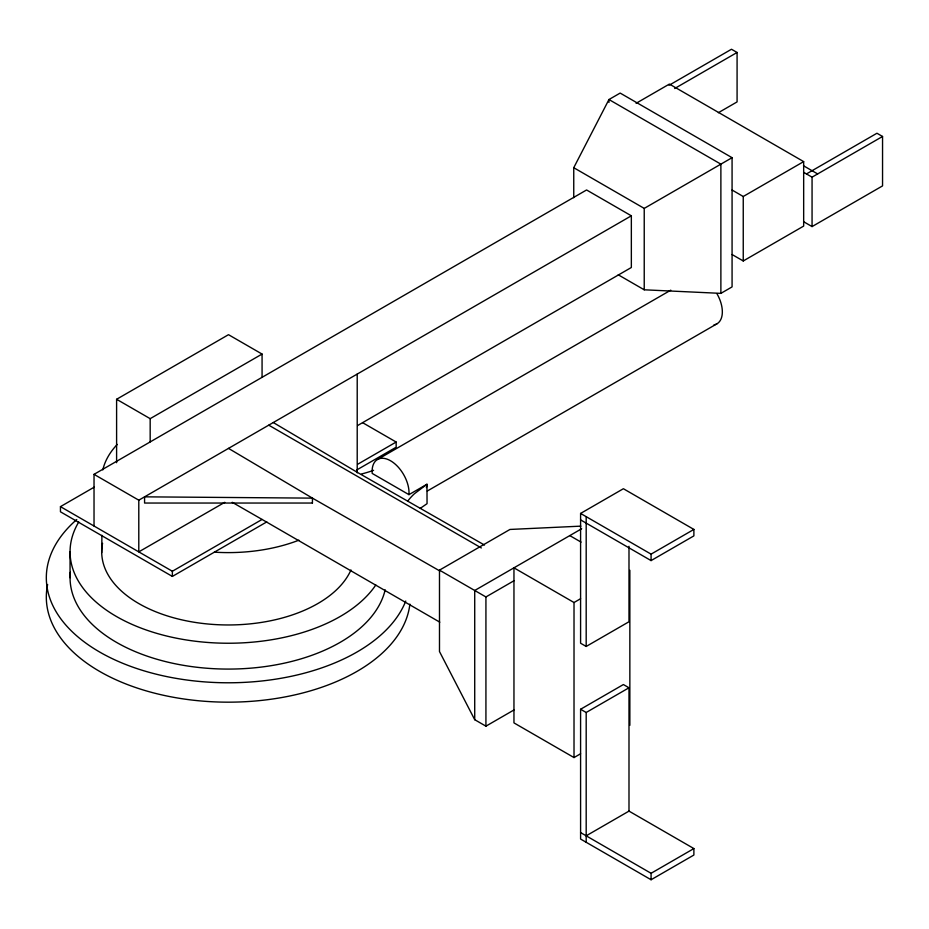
<?xml version="1.0" encoding="UTF-8"?>
<svg xmlns="http://www.w3.org/2000/svg" width="929" height="929" viewBox="0 0 929 929"><rect width="100%" height="100%" fill="white"/><g stroke="black" fill="none" stroke-linecap="round" stroke-linejoin="round"><path stroke-width="1.39" d="M101.714 552.662L101.923 535.301M408.946 494.646L409.027 492.753A26.117 15.073 60 0 0 390.563 460.772A26.117 15.073 60 0 0 372.099 471.433L372.181 473.418L408.946 494.646L426.968 484.253L427.05 503.669L420.291 508.349M573.75 197.691L573.75 167.708L608.959 99.531L620.154 93.074L732.075 157.686L732.075 286.898L720.881 293.367L644.227 289.802L618.261 274.81M94.026 526.023L94.026 474.347L138.793 500.185L631.348 215.807L631.348 267.494L357.63 425.528M116.601 462.7L116.601 399.284L228.499 334.684L262.071 354.065L262.071 377.325M636.098 103.305L669.391 84.075L803.666 161.611L803.666 226.084L743.246 260.968L732.075 254.523M669.089 85.271L731.483 49.249L737.08 52.477L737.08 101.911L718.361 112.711M674.686 88.51L737.08 52.477M116.601 399.284L150.173 418.665L262.071 354.065M94.026 474.347L586.582 189.969L631.348 215.807M266.786 521.901L172.364 576.421L60.455 511.809L60.455 506.642L94.143 487.191M573.75 167.708L644.227 208.398L732.075 157.686M732.075 190.039L743.246 196.495L803.666 161.611M224.772 502.322L138.793 551.872L138.793 500.185M806.465 173.932L876.953 133.242L882.55 136.47L882.55 185.893L812.062 226.583L803.666 221.741M803.666 172.318L812.062 177.16L882.55 136.47M60.455 506.642L172.364 571.254L262.071 519.45L439.789 622.163M357.7 464.245L396.16 442.041L396.16 447.209L356.608 470.039M377.511 459.483L670.773 290.173M427.305 491.011L716.933 323.815M513.958 709.977L485.925 726.164L474.719 719.696L439.487 651.543L439.487 570.139L509.975 529.449L580.857 526.139M628.991 546.298L628.991 621.745L586.187 646.456L580.59 643.228L580.59 513.435L623.394 488.724L693.882 529.425L693.882 535.882L651.078 560.593L580.59 519.892M581.67 528.74L474.719 590.484L474.719 719.696M485.925 726.164L485.925 596.952L513.958 580.764M580.59 513.435L651.078 554.137L693.882 529.425M580.59 753.767L574.017 757.565L513.958 722.89L513.958 567.84L574.017 602.515L580.59 598.717M580.59 709.257L623.394 684.545L628.991 687.774L628.991 811.11L693.882 848.572L693.882 855.04L651.078 879.751L580.59 839.05L580.59 709.257L586.187 712.485L628.991 687.774M586.187 835.821L628.991 811.11M580.59 832.593L651.078 873.295L693.882 848.572M484.473 545.056L357.212 472.28L273.289 422.532M439.707 570.894L312.434 498.13L228.499 448.382M232.238 502.31L262.071 519.45M803.492 165.757L817.659 173.932M569.802 535.603L581.055 542.106M362.589 422.66L396.16 442.041M268.795 425.192L481.338 547.959M439.487 570.139L485.925 596.952M812.062 177.16L812.062 226.583M743.246 196.495L743.246 260.968M720.881 293.367L720.881 164.154L608.959 99.531L608.959 102.411M651.078 554.137L651.078 560.593M651.078 873.295L651.078 879.751M644.227 208.398L644.227 289.802M629.85 570.278L629.85 725.328M586.187 516.663L586.187 646.456M586.187 712.485L586.187 842.278M574.017 602.515L574.017 757.565M357.212 374.085L357.212 472.849M172.364 571.254L172.364 576.421M150.173 418.665L150.173 441.925M70.058 551.872L70.058 577.71M350.976 569.953A126.599 73.089 0 0 1 205.17 623.731A126.599 73.089 0 0 1 102.585 543.291M426.399 487.562A26.117 15.073 60 0 0 426.968 484.253L414.299 493.845A101.11 58.376 0 0 0 407.936 500.824M405.752 601.051A181.991 105.07 0 0 1 156.536 674.268A181.991 105.07 0 0 1 76.759 519.543M409.886 604.105A181.991 105.07 0 0 1 211.301 701.709A181.991 105.07 0 0 1 47.634 584.469M373.574 470.329A101.11 58.376 0 0 1 361.486 474.011M716.933 293.669A26.117 15.073 60 0 1 713.983 324.883M375.804 584.98A158.255 91.367 0 0 1 173.735 637.631A158.255 91.367 0 0 1 78.768 521.982M385.163 589.81A158.255 91.367 0 0 1 213.136 668.659A158.255 91.367 0 0 1 70.337 572.31M298.894 540.19A126.599 73.089 0 0 1 214.378 552.163M102.817 469.9A126.599 73.089 0 0 1 117.263 444.41M312.434 503.042L144.576 503.042L144.576 496.841L312.434 498.13L312.434 503.042"/></g></svg>
